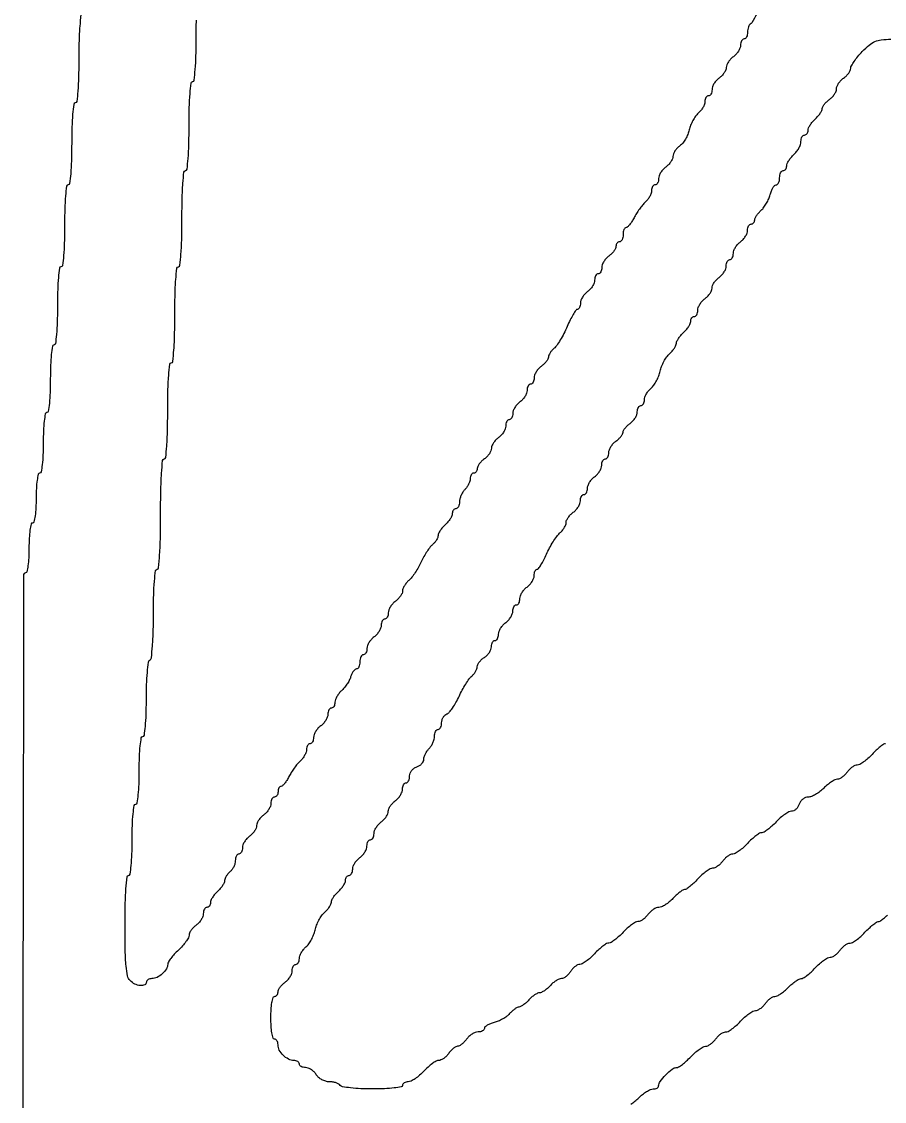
# Model space of a CAD drawing. Extents: x 70 to 555, y 312 to 2125.
# Drawn here: x 69.9 to 312.5, y 1631.5 to 1934.9 of the extents above; entities that cross this region are included whole.
import ezdxf

# ---------------------------------------------------------------- set-up
doc = ezdxf.new("R2010")
doc.units = 0

msp = doc.modelspace()

# ---------------------------------------------------------------- linework, layer by layer
for points in [[(86.582636, 1936.836138, 0.007213), (86.282514, 1933.541815, 0.012222), (86.068751, 1929.433374, 0.006885), (86, 1924.440983, -0.006205), (85.935948, 1919.280212, -0.013847), (85.729905, 1915.360246, -0.008908), (85.437802, 1912.389814, -0.380679), (85, 1912, 0.377473), (84.566068, 1911.617971, 0.010078), (84.271739, 1908.875, 0.014876), (84.064625, 1905.244636, 0.00681), (84, 1900.5, -0.00681), (83.935375, 1895.755364, -0.014876), (83.728261, 1892.125, -0.010078), (83.433932, 1889.382029, -0.377473), (83, 1889, 0.377473), (82.566068, 1888.617971, 0.010078), (82.271739, 1885.875, 0.014876), (82.064625, 1882.244636, 0.00681), (82, 1877.5, -0.00681), (81.935375, 1872.755364, -0.014876), (81.728261, 1869.125, -0.010078), (81.433932, 1866.382029, -0.377473), (81, 1866, 0.375539), (80.56833, 1865.622551, 0.010792), (80.272727, 1863, 0.015486), (80.064968, 1859.523566, 0.007181), (80, 1855, -0.007181), (79.935032, 1850.476434, -0.015486), (79.727273, 1847, -0.010792), (79.43167, 1844.377449, -0.375539), (79, 1844, 0.368504), (78.576184, 1843.638562, 0.013417), (78.276316, 1841.375, 0.017647), (78.066212, 1838.360608, 0.008575), (78, 1834.5, -0.008575), (77.933788, 1830.639392, -0.017647), (77.723684, 1827.625, -0.013417), (77.423816, 1825.361438, -0.368504), (77, 1825, 0.362465), (76.582553, 1824.651608, 0.015687), (76.279412, 1822.625, 0.019442), (76.06728, 1819.918912, 0.009838), (76, 1816.5, -0.009838), (75.93272, 1813.081088, -0.019442), (75.720588, 1810.375, -0.015687), (75.417447, 1808.348392, -0.362465), (75, 1808, 0.350432), (74.594567, 1807.676067, 0.020168), (74.285714, 1806, 0.022889), (74.069433, 1803.756986, 0.01259), (74, 1801, -0.01259), (73.930567, 1798.243014, -0.022889), (73.714286, 1796, -0.020168), (73.405433, 1794.323933, -0.350432), (73, 1794, 0.350432), (72.594567, 1793.676067, 0.020168), (72.285714, 1792, 0.022889), (72.069433, 1789.756986, 0.01259), (72, 1787, -0.01259), (71.930567, 1784.243014, -0.022889), (71.714286, 1782, -0.020168), (71.405433, 1780.323933, -0.350432), (71, 1780, 0.413685), (70.50177, 1779.502669, 0.000006), (70.250445, 1639.375, 0.00033), (70.057156, 1466.885076, 0.000115)], [(70.250445, 797.625, 0.000006), (70.50177, 657.497331, 0.413685)], [(276.611879, 1937.045833, -0.003387), (275.188383, 1934.550467, -0.159303), (274.759222, 1934.166667, 0.158816), (274.467248, 1933.906052, 0.050455), (274.223021, 1933.368229, 0.044547), (274.055959, 1932.674751, 0.036858), (274, 1931.916667, -0.050201), (273.926177, 1931.183242, -0.070178), (273.70625, 1930.563021, -0.090315), (273.38175, 1930.145793, -0.184457), (273, 1930, 0.173062), (272.618433, 1929.863853, 0.093597), (272.29375, 1929.477348, 0.073949), (272.074067, 1928.901422, 0.054248), (272, 1928.220759, -0.091287), (271.855253, 1927.434551, -0.047927), (271.4125, 1926.540724, -0.045499), (270.765149, 1925.683198, -0.052224), (270, 1925, 0.046192), (269.234835, 1924.333162, 0.043436), (268.5875, 1923.524124, 0.046457), (268.142914, 1922.700861, 0.100918), (268, 1922, -0.100918), (267.857086, 1921.299139, -0.046457), (267.4125, 1920.475876, -0.043436), (266.765165, 1919.666838, -0.046192), (266, 1919, 0.052224), (265.234851, 1918.316802, 0.045499), (264.5875, 1917.459276, 0.047927), (264.144747, 1916.565449, 0.091287), (264, 1915.779241, -0.054248), (263.925933, 1915.098578, -0.073949), (263.70625, 1914.522652, -0.093597), (263.381567, 1914.136147, -0.173062), (263, 1914, 0.160289), (262.618574, 1913.874498, 0.096675), (262.29375, 1913.520393, 0.078271), (262.074371, 1912.991699, 0.059344), (262, 1912.367295, -0.088912), (261.867044, 1911.625525, -0.041604), (261.451909, 1910.738841, -0.039478), (260.848098, 1909.856162, -0.044399), (260.134158, 1909.116354, 0.059055), (259.370454, 1908.277222, 0.030774), (258.619315, 1907.076122, 0.030115), (257.991005, 1905.731506, 0.0402), (257.597365, 1904.443299, -0.044522), (257.19622, 1903.169949, -0.034603), (256.546814, 1901.870178, -0.03558), (255.764232, 1900.735219, -0.067975), (254.963207, 1899.973481, 0.047), (254.212124, 1899.316783, 0.043746), (253.576692, 1898.516334, 0.046704), (253.140568, 1897.699079, 0.099542), (253, 1897, -0.100918), (252.857086, 1896.299139, -0.046457), (252.4125, 1895.475876, -0.043436), (251.765165, 1894.666838, -0.046192), (251, 1894, 0.052224), (250.234851, 1893.316802, 0.045499), (249.5875, 1892.459276, 0.047927), (249.144747, 1891.565449, 0.091287), (249, 1890.779241, -0.054248), (248.925933, 1890.098578, -0.073949), (248.70625, 1889.522652, -0.093597), (248.381567, 1889.136147, -0.173062), (248, 1889, 0.160289), (247.618574, 1888.874498, 0.096675), (247.29375, 1888.520393, 0.078271), (247.074371, 1887.991699, 0.059344), (247, 1887.367295, -0.083894), (246.874655, 1886.625506, -0.040216), (246.483932, 1885.739117, -0.038389), (245.915442, 1884.856684, -0.044449), (245.243172, 1884.117295, 0.033499), (244.468983, 1883.302347, 0.016269), (243.587593, 1882.167268, 0.016056), (242.743153, 1880.921229, 0.022277), (242.074192, 1879.75, -0.022283), (241.472669, 1878.696866, -0.030191), (240.832748, 1877.807812, -0.030657), (240.23776, 1877.163392, -0.193348), (239.83102, 1877, 0.220429), (239.512979, 1876.852628, 0.077443), (239.244112, 1876.4125, 0.058885), (239.060833, 1875.765815, 0.039655), (239, 1875, -0.048028), (238.926307, 1874.234582, -0.068025), (238.70625, 1873.5875, -0.088204), (238.381882, 1873.151477, -0.191087), (238, 1873, 0.127083), (237.618634, 1872.901479, 0.10076), (237.29375, 1872.624223, 0.089631), (237.075344, 1872.209482, 0.07663), (237, 1871.720759, -0.115942), (236.860855, 1871.128761, -0.043072), (236.4125, 1870.393849, -0.039803), (235.765268, 1869.646083, -0.038332), (235, 1869, 0.052224), (234.234851, 1868.316802, 0.045499), (233.5875, 1867.459276, 0.047927), (233.144747, 1866.565449, 0.091287), (233, 1865.779241, -0.054248), (232.925933, 1865.098578, -0.073949), (232.70625, 1864.522652, -0.093597), (232.381567, 1864.136147, -0.173062), (232, 1864, 0.173062), (231.618433, 1863.863853, 0.093597), (231.29375, 1863.477348, 0.073949), (231.074067, 1862.901422, 0.054248), (231, 1862.220759, -0.091287), (230.855253, 1861.434551, -0.047927), (230.4125, 1860.540724, -0.045499), (229.765149, 1859.683198, -0.052224), (229, 1859, 0.052224), (228.234851, 1858.316802, 0.045499), (227.5875, 1857.459276, 0.047927), (227.144747, 1856.565449, 0.091287), (227, 1855.779241, -0.043724), (226.940323, 1855.098126, -0.063495), (226.761295, 1854.522652, -0.083223), (226.497997, 1854.133203, -0.205377), (226.187388, 1854, 0.245785), (225.772197, 1853.782782, 0.015515), (224.997485, 1852.589253, 0.01997), (224.140239, 1851.037726, 0.013288), (223.277771, 1849.197456, -0.015944), (222.358168, 1847.262093, -0.016658), (221.329586, 1845.417938, -0.016558), (220.338111, 1843.888675, -0.067541), (219.590382, 1843.075011, 0.038832), (218.981842, 1842.484515, 0.038016), (218.467175, 1841.803022, 0.040603), (218.111185, 1841.135075, 0.102483), (218, 1840.598315, -0.123777), (217.8633, 1840.054572, -0.040875), (217.4125, 1839.357881, -0.037787), (216.765345, 1838.636983, -0.034811), (216, 1838, 0.052224), (215.234851, 1837.316802, 0.045499), (214.5875, 1836.459276, 0.047927), (214.144747, 1835.565449, 0.091287), (214, 1834.779241, -0.054248), (213.925933, 1834.098578, -0.073949), (213.70625, 1833.522652, -0.093597), (213.381567, 1833.136147, -0.173062), (213, 1833, 0.173062), (212.618433, 1832.863853, 0.093597), (212.29375, 1832.477348, 0.073949), (212.074067, 1831.901422, 0.054248), (212, 1831.220759, -0.091287), (211.855253, 1830.434551, -0.047927), (211.4125, 1829.540724, -0.045499), (210.765149, 1828.683198, -0.052224), (210, 1828, 0.052224), (209.234851, 1827.316802, 0.045499), (208.5875, 1826.459276, 0.047927), (208.144747, 1825.565449, 0.091287), (208, 1824.779241, -0.054248), (207.925933, 1824.098578, -0.073949), (207.70625, 1823.522652, -0.093597), (207.381567, 1823.136147, -0.173062), (207, 1823, 0.173062), (206.618433, 1822.863853, 0.093597), (206.29375, 1822.477348, 0.073949), (206.074067, 1821.901422, 0.054248), (206, 1821.220759, -0.091287), (205.855253, 1820.434551, -0.047927), (205.4125, 1819.540724, -0.045499), (204.765149, 1818.683198, -0.052224), (204, 1818, 0.046192), (203.234835, 1817.333162, 0.043436), (202.5875, 1816.524124, 0.046457), (202.142914, 1815.700861, 0.100918), (202, 1815, -0.100918), (201.857086, 1814.299139, -0.046457), (201.4125, 1813.475876, -0.043436), (200.765165, 1812.666838, -0.046192), (200, 1812, 0.038332), (199.234732, 1811.353917, 0.039803), (198.5875, 1810.606151, 0.043072), (198.139145, 1809.871239, 0.115942), (198, 1809.279241, -0.07663), (197.924656, 1808.790518, -0.089631), (197.70625, 1808.375777, -0.10076), (197.381366, 1808.098521, -0.127083), (197, 1808, 0.154765), (196.618614, 1807.879052, 0.09778), (196.29375, 1807.538393, 0.080164), (196.074515, 1807.02945, 0.061768), (196, 1806.428571, -0.075276), (195.892467, 1805.718365, -0.03846), (195.559375, 1804.878125, -0.037117), (195.074073, 1804.046995, -0.045706), (194.5, 1803.357143, 0.054664), (193.925727, 1802.641413, 0.038656), (193.440625, 1801.73125, 0.039128), (193.109123, 1800.776513, 0.064082), (193, 1799.928571, -0.049879), (192.926196, 1799.190576, -0.069864), (192.70625, 1798.566518, -0.090018), (192.381768, 1798.146613, -0.185417), (192, 1798, 0.133491), (191.618656, 1797.896341, 0.100499), (191.29375, 1797.604903, 0.087472), (191.075135, 1797.168952, 0.072708), (191, 1796.654988, -0.105367), (190.863329, 1796.01364, -0.036283), (190.4125, 1795.173392, -0.034148), (189.765355, 1794.29186, -0.033439), (189, 1793.5, 0.030542), (188.234592, 1792.717205, 0.032529), (187.5875, 1791.862576, 0.034438), (187.134173, 1791.060035, 0.111796), (187, 1790.467457, -0.095436), (186.892401, 1789.90887, -0.042102), (186.553954, 1789.233833, -0.039643), (186.062543, 1788.557221, -0.042696), (185.481546, 1787.984684, 0.056422), (184.784424, 1787.259031, 0.017915), (183.915469, 1786.033569, 0.017631), (183.037437, 1784.587582, 0.018751), (182.282519, 1783.11224, -0.020642), (181.507005, 1781.610672, -0.01734), (180.566579, 1780.086015, -0.01769), (179.609192, 1778.75271, -0.045272), (178.800973, 1777.882705, 0.038887), (178.111832, 1777.159588, 0.036822), (177.529036, 1776.325731, 0.039052), (177.126204, 1775.509226, 0.095352), (177, 1774.853464, -0.108353), (176.858806, 1774.209565, -0.044932), (176.4125, 1773.432831, -0.041686), (175.765207, 1772.655949, -0.042098), (175, 1772, 0.052224), (174.234851, 1771.316802, 0.045499), (173.5875, 1770.459276, 0.047927), (173.144747, 1769.565449, 0.091287), (173, 1768.779241, -0.054248), (172.925933, 1768.098578, -0.073949), (172.70625, 1767.522652, -0.093597), (172.381567, 1767.136147, -0.173062), (172, 1767, 0.173062), (171.618433, 1766.863853, 0.093597), (171.29375, 1766.477348, 0.073949), (171.074067, 1765.901422, 0.054248), (171, 1765.220759, -0.091287), (170.855253, 1764.434551, -0.047927), (170.4125, 1763.540724, -0.045499), (169.765149, 1762.683198, -0.052224), (169, 1762, 0.052224), (168.234851, 1761.316802, 0.045499), (167.5875, 1760.459276, 0.047927), (167.144747, 1759.565449, 0.091287), (167, 1758.779241, -0.054248), (166.925933, 1758.098578, -0.073949), (166.70625, 1757.522652, -0.093597), (166.381567, 1757.136147, -0.173062), (166, 1757, 0.191087), (165.618118, 1756.848523, 0.088204), (165.29375, 1756.4125, 0.068025), (165.073693, 1755.765418, 0.048028), (165, 1755, -0.044675), (164.931459, 1754.234421, -0.064527), (164.726045, 1753.5875, -0.08442), (164.423781, 1753.150174, -0.202082), (164.067388, 1753, 0.183657), (163.659721, 1752.845031, 0.053433), (163.20004, 1752.339062, 0.045935), (162.764835, 1751.611268, 0.035336), (162.424341, 1750.75, -0.04381), (162.017917, 1749.770763, -0.02628), (161.377116, 1748.685857, -0.026189), (160.620026, 1747.665667, -0.040891), (159.856953, 1746.882705, 0.04443), (159.146411, 1746.143261, 0.039412), (158.54548, 1745.260883, 0.041514), (158.132343, 1744.374418, 0.088515), (158, 1743.632705, -0.059344), (157.925629, 1743.008301, -0.078271), (157.70625, 1742.479607, -0.096675), (157.381426, 1742.125502, -0.160289), (157, 1742, 0.173062), (156.618433, 1741.863853, 0.093597), (156.29375, 1741.477348, 0.073949), (156.074067, 1740.901422, 0.054248), (156, 1740.220759, -0.091287), (155.855253, 1739.434551, -0.047927), (155.4125, 1738.540724, -0.045499), (154.765149, 1737.683198, -0.052224), (154, 1737, 0.052224), (153.234851, 1736.316802, 0.045499), (152.5875, 1735.459276, 0.047927), (152.144747, 1734.565449, 0.091287), (152, 1733.779241, -0.054248), (151.925933, 1733.098578, -0.073949), (151.70625, 1732.522652, -0.093597), (151.381567, 1732.136147, -0.173062), (151, 1732, 0.160289), (150.618574, 1731.874498, 0.096675), (150.29375, 1731.520393, 0.078271), (150.074371, 1730.991699, 0.059344), (150, 1730.367295, -0.083894), (149.874655, 1729.625506, -0.040216), (149.483932, 1728.739117, -0.038389), (148.915442, 1727.856684, -0.044449), (148.243172, 1727.117295, 0.033499), (147.468983, 1726.302347, 0.016269), (146.587593, 1725.167268, 0.016056), (145.743153, 1723.921229, 0.022277), (145.074192, 1722.75, -0.022283), (144.472669, 1721.696866, -0.030191), (143.832748, 1720.807812, -0.030657), (143.23776, 1720.163392, -0.193348), (142.83102, 1720, 0.175242), (142.513905, 1719.885335, 0.093006), (142.244112, 1719.559375, 0.073221), (142.061511, 1719.073867, 0.05344), (142, 1718.5, -0.064853), (141.925306, 1717.926543, -0.082425), (141.70625, 1717.440625, -0.098894), (141.381354, 1717.115568, -0.148195), (141, 1717, 0.173062), (140.618433, 1716.863853, 0.093597), (140.29375, 1716.477348, 0.073949), (140.074067, 1715.901422, 0.054248), (140, 1715.220759, -0.091287), (139.855253, 1714.434551, -0.047927), (139.4125, 1713.540724, -0.045499), (138.765149, 1712.683198, -0.052224), (138, 1712, 0.046192), (137.234835, 1711.333162, 0.043436), (136.5875, 1710.524124, 0.046457), (136.142914, 1709.700861, 0.100918), (136, 1709, -0.100918), (135.857086, 1708.299139, -0.046457), (135.4125, 1707.475876, -0.043436), (134.765165, 1706.666838, -0.046192), (134, 1706, 0.052224), (133.234851, 1705.316802, 0.045499), (132.5875, 1704.459276, 0.047927), (132.144747, 1703.565449, 0.091287), (132, 1702.779241, -0.054248), (131.925933, 1702.098578, -0.073949), (131.70625, 1701.522652, -0.093597), (131.381567, 1701.136147, -0.173062), (131, 1701, 0.181272), (130.618307, 1700.856918, 0.091278), (130.29375, 1700.448468, 0.071223), (130.073889, 1699.840854, 0.05129), (130, 1699.122445, -0.067559), (129.890037, 1698.312334, -0.044533), (129.559375, 1697.430735, -0.044279), (129.074176, 1696.614539, -0.063393), (128.5, 1696, 0.043183), (127.926065, 1695.433322, 0.039829), (127.440625, 1694.761668, 0.042261), (127.106446, 1694.090122, 0.0946), (127, 1693.532543, -0.111796), (126.865827, 1692.939965, -0.034438), (126.4125, 1692.137424, -0.032529), (125.765408, 1691.282795, -0.030542), (125, 1690.5, 0.033439), (124.234645, 1689.70814, 0.034148), (123.5875, 1688.826608, 0.036283), (123.136671, 1687.98636, 0.105367), (123, 1687.345012, -0.072708), (122.924865, 1686.831048, -0.087472), (122.70625, 1686.395097, -0.100499), (122.381344, 1686.103659, -0.133491), (122, 1686, 0.173062), (121.618433, 1685.863853, 0.093597), (121.29375, 1685.477348, 0.073949), (121.074067, 1684.901422, 0.054248), (121, 1684.220759, -0.091287), (120.855253, 1683.434551, -0.047927), (120.4125, 1682.540724, -0.045499), (119.765149, 1681.683198, -0.052224), (119, 1681, 0.041141), (118.234779, 1680.346572, 0.041233), (117.5875, 1679.577131, 0.044503), (117.14072, 1678.811118, 0.11021), (117, 1678.180451, -0.129236), (116.813981, 1677.472788, -0.027097), (116.11875, 1676.384005, -0.026729), (115.148438, 1675.174, -0.022526), (114, 1674, 0.01921), (112.851368, 1672.841267, 0.023956), (111.88125, 1671.677039, 0.023277), (111.175993, 1670.646727, 0.139318), (111, 1670.027362, -0.143729), (110.621527, 1668.737942, -0.065545), (109.477316, 1667.384735, -0.06457), (107.989594, 1666.347096, -0.120595), (106.571429, 1666, 0.061768), (105.97055, 1665.925485, 0.080164), (105.461607, 1665.70625, 0.09778), (105.120948, 1665.381386, 0.154765), (105, 1665, -0.291395), (104.522024, 1664.249488, -0.133306), (103.328866, 1664.042742, -0.089067), (101.771571, 1664.475652, -0.084347), (100.428571, 1665.428571, -0.146597), (99.71065, 1666.760777, -0.02782), (99.300761, 1669.518881, -0.018474), (99.064029, 1673.821718, -0.004505), (99, 1680.928571, -0.005375), (99.063239, 1686.810598, -0.012362), (99.267766, 1691.232143, -0.0073), (99.556477, 1694.59881, -0.385177), (100, 1695, 0.371083), (100.426633, 1695.367196, 0.012451), (100.725, 1697.75, 0.016864), (100.934243, 1700.918453, 0.008055), (101, 1705, -0.008055), (101.065757, 1709.081547, -0.016864), (101.275, 1712.25, -0.012451), (101.573367, 1714.632804, -0.371083), (102, 1715, 0.368504), (102.423816, 1715.361438, 0.013417), (102.723684, 1717.625, 0.017647), (102.933788, 1720.639392, 0.008575), (103, 1724.5, -0.008575), (103.066212, 1728.360608, -0.017647), (103.276316, 1731.375, -0.013417), (103.576184, 1733.638562, -0.368504), (104, 1734, 0.373154), (104.428945, 1734.371911, 0.011677), (104.726056, 1736.860246, 0.016228), (104.934609, 1740.164535, 0.007645), (105, 1744.440983, -0.008613), (105.070848, 1748.553533, -0.013933), (105.288742, 1752.045664, -0.008824), (105.594359, 1754.869017, -0.226705), (106, 1755.5, 0.23202), (106.417364, 1756.163862, 0.007213), (106.717486, 1759.458185, 0.012222), (106.931249, 1763.566626, 0.006885), (107, 1768.559017, -0.006205), (107.064052, 1773.719788, -0.013847), (107.270095, 1777.639754, -0.008908), (107.562198, 1780.610186, -0.380679), (108, 1781, 0.388296), (108.44773, 1781.409436, 0.006216), (108.733871, 1785.125, 0.011297), (108.937334, 1789.98585, 0.00481), (109, 1796.5, -0.00481), (109.062666, 1803.01415, -0.011297), (109.266129, 1807.875, -0.006216), (109.55227, 1811.590564, -0.388296), (110, 1812, 0.383731), (110.441643, 1812.397471, 0.007812), (110.731481, 1815.625, 0.012845), (110.936498, 1819.870782, 0.00564), (111, 1825.5, -0.00564), (111.063502, 1831.129218, -0.012845), (111.268519, 1835.375, -0.007812), (111.558357, 1838.602529, -0.383731), (112, 1839, 0.383731), (112.441643, 1839.397471, 0.007812), (112.731481, 1842.625, 0.012845), (112.936498, 1846.870782, 0.00564), (113, 1852.5, -0.00564), (113.063502, 1858.129218, -0.012845), (113.268519, 1862.375, -0.007812), (113.558357, 1865.602529, -0.383731), (114, 1866, 0.383731), (114.441643, 1866.397471, 0.007812), (114.731481, 1869.625, 0.012845), (114.936498, 1873.870782, 0.00564), (115, 1879.5, -0.00564), (115.063502, 1885.129218, -0.012845), (115.268519, 1889.375, -0.007812), (115.558357, 1892.602529, -0.383731), (116, 1893, 0.380863), (116.438029, 1893.39027, 0.008841), (116.73, 1896.375, 0.013787), (116.935981, 1900.313127, 0.006171), (117, 1905.5, -0.006171), (117.064019, 1910.686873, -0.013787), (117.27, 1914.625, -0.008841), (117.561971, 1917.60973, -0.380863), (118, 1918, 0.380863), (118.438029, 1918.39027, 0.008841), (118.73, 1921.375, 0.013787), (118.935981, 1925.313127, 0.006171), (119, 1930.5, -0.006615), (119.063416, 1935.292912, -0.010995)], [(312.752896, 1732, 0.151164), (312.230556, 1731.83839, 0.018565), (311.258411, 1731.11875, 0.020606), (310.142668, 1730.148876, 0.015666), (309, 1729, -0.022526), (307.826, 1727.851562, -0.026729), (306.615995, 1726.88125, -0.027097), (305.527212, 1726.186019, -0.129236), (304.819549, 1726, 0.11021), (304.188882, 1725.85928, 0.044503), (303.422869, 1725.4125, 0.041233), (302.653428, 1724.765221, 0.041141), (302, 1724, -0.039628), (301.350538, 1723.234755, -0.040482), (300.592798, 1722.5875, -0.043766), (299.843602, 1722.139909, -0.113243), (299.233786, 1722, 0.11707), (298.562041, 1721.840533, 0.028202), (297.563845, 1721.265625, 0.027424), (296.463436, 1720.45693, 0.024203), (295.409091, 1719.5, -0.03387), (294.313186, 1718.543298, -0.033017), (293.089113, 1717.734375, -0.034845), (291.919945, 1717.172067, -0.094941), (291.021933, 1717, 0.096612), (290.253087, 1716.85004, 0.071429), (289.502663, 1716.4125, 0.069216), (288.884073, 1715.764393, 0.079305), (288.5, 1715, -0.064861), (288.14295, 1714.235382, -0.064804), (287.60184, 1713.5875, -0.070813), (286.966696, 1713.149102, -0.116207), (286.333822, 1713, 0.122471), (285.562531, 1712.808202, 0.029517), (284.429058, 1712.11875, 0.028551), (283.185303, 1711.148317, 0.024948), (282, 1710, -0.019649), (280.83926, 1708.851395, -0.024342), (279.669002, 1707.88125, -0.023816), (278.631156, 1707.177485, -0.137928), (278, 1707, 0.137928), (277.368844, 1706.822515, 0.023816), (276.330998, 1706.11875, 0.024342), (275.16074, 1705.148605, 0.019649), (274, 1704, -0.022526), (272.826, 1702.851562, -0.026729), (271.615995, 1701.88125, -0.027097), (270.527212, 1701.186019, -0.129236), (269.819549, 1701, 0.11021), (269.188882, 1700.85928, 0.044503), (268.422869, 1700.4125, 0.041233), (267.653428, 1699.765221, 0.041141), (267, 1699, -0.041141), (266.346572, 1698.234779, -0.041233), (265.577131, 1697.5875, -0.044503), (264.811118, 1697.14072, -0.11021), (264.180451, 1697, 0.129236), (263.472788, 1696.813981, 0.027097), (262.384005, 1696.11875, 0.026729), (261.174, 1695.148438, 0.022526), (260, 1694, -0.015244), (258.859227, 1692.851093, -0.02018), (257.749226, 1691.88125, -0.017966), (256.783641, 1691.15958, -0.152645), (256.273104, 1691, 0.142124), (255.77838, 1690.856477, 0.021894), (254.930283, 1690.265625, 0.022953), (253.966981, 1689.457248, 0.018136), (253, 1688.5, -0.030906), (251.982869, 1687.543254, -0.032302), (250.869834, 1686.734375, -0.034151), (249.823043, 1686.168496, -0.107236), (249.046445, 1686, 0.098745), (248.327589, 1685.856634, 0.046841), (247.48952, 1685.4125, 0.043924), (246.670285, 1684.765157, 0.047475), (246, 1684, -0.041141), (245.346572, 1683.234779, -0.041233), (244.577131, 1682.5875, -0.044503), (243.811118, 1682.14072, -0.11021), (243.180451, 1682, 0.129236), (242.472788, 1681.813981, 0.027097), (241.384005, 1681.11875, 0.026729), (240.174, 1680.148438, 0.022526), (239, 1679, -0.019649), (237.83926, 1677.851395, -0.024342), (236.669002, 1676.88125, -0.023816), (235.631156, 1676.177485, -0.137928), (235, 1676, 0.137928), (234.368844, 1675.822515, 0.023816), (233.330998, 1675.11875, 0.024342), (232.16074, 1674.148605, 0.019649), (231, 1673, -0.022212), (229.827456, 1671.851545, -0.02648), (228.621807, 1670.88125, -0.02676), (227.538706, 1670.185183, -0.13015), (226.839337, 1670, 0.11505), (226.229275, 1669.857742, 0.04908), (225.513178, 1669.4125, 0.045064), (224.810464, 1668.765147, 0.044546), (224.232073, 1668, -0.043867), (223.655301, 1667.234841, -0.044731), (222.957344, 1666.5875, -0.048775), (222.248141, 1666.14196, -0.116382), (221.646514, 1666, 0.105792), (221.008526, 1665.863484, 0.036167), (220.170903, 1665.4125, 0.034043), (219.291233, 1664.765358, 0.03324), (218.5, 1664, -0.029765), (217.719613, 1663.234575, -0.032062), (216.872135, 1662.5875, -0.033884), (216.079529, 1662.133409, -0.113615), (215.5, 1662, 0.113615), (214.920471, 1661.866591, 0.033884), (214.127865, 1661.4125, 0.032062), (213.280387, 1660.765425, 0.029765), (212.5, 1660, -0.024639), (211.7353, 1659.234434, -0.028598), (210.934501, 1658.5875, -0.029513), (210.205499, 1658.127067, -0.126752), (209.712308, 1658, 0.122452), (209.229234, 1657.879893, 0.032367), (208.546715, 1657.459471, 0.030842), (207.808271, 1656.864192, 0.027412), (207.117295, 1656.159901, -0.052398), (206.299455, 1655.405528, -0.0293), (205.167268, 1654.660889, -0.028923), (203.921293, 1654.035239, -0.041392), (202.75, 1653.640849, 0.031611), (201.697021, 1653.309055, 0.04368), (200.807813, 1652.873185, 0.051049), (200.185065, 1652.404594, 0.208889), (200, 1651.980948, -0.175981), (199.864037, 1651.60661, -0.092801), (199.477348, 1651.288153, -0.072975), (198.901469, 1651.072592, -0.05317), (198.220759, 1651, 0.091287), (197.434551, 1650.855253, 0.047927), (196.540724, 1650.4125, 0.045499), (195.683198, 1649.765149, 0.052224), (195, 1649, -0.031954), (194.370316, 1648.234581, -0.035955), (193.670999, 1647.5875, -0.038722), (193.004653, 1647.13423, -0.13072), (192.5, 1647, 0.13072), (191.995347, 1646.86577, 0.038722), (191.329001, 1646.4125, 0.035955), (190.629684, 1645.765419, 0.031954), (190, 1645, -0.041141), (189.346572, 1644.234779, -0.041233), (188.577131, 1643.5875, -0.044503), (187.811118, 1643.14072, -0.11021), (187.180451, 1643, 0.129236), (186.472788, 1642.813981, 0.027097), (185.384005, 1642.11875, 0.026729), (184.174, 1641.148438, 0.022526), (183, 1640, -0.026005), (181.809723, 1638.85173, -0.029295), (180.551147, 1637.88125, -0.030479), (179.397713, 1637.193992, -0.11967), (178.59879, 1637, 0.060662), (177.987407, 1636.925551, 0.079313), (177.469645, 1636.70625, 0.097302), (177.122988, 1636.381402, 0.157245), (177, 1636, -0.362066), (176.65245, 1635.582964, -0.015837), (174.639754, 1635.279617, -0.019558), (171.95187, 1635.067351, -0.009924), (168.559017, 1635, -0.01106), (165.279817, 1635.072543, -0.016428), (162.416025, 1635.29375, -0.011541), (160.095281, 1635.604297, -0.218668), (159.5, 1636, 0.130349), (159.09383, 1636.38449, 0.045525), (158.348964, 1636.70625, 0.041474), (157.425889, 1636.926154, 0.03776), (156.449457, 1637, -0.071255), (155.421513, 1637.14724, -0.053328), (154.362477, 1637.583917, -0.053667), (153.427418, 1638.230345, -0.075251), (152.767927, 1639, 0.056806), (152.159659, 1639.765034, 0.049758), (151.368967, 1640.4125, 0.052496), (150.524457, 1640.854101, 0.094507), (149.759453, 1641, -0.054884), (149.086387, 1641.074105, -0.074515), (148.516839, 1641.29375, -0.094043), (148.13473, 1641.618456, -0.171374), (148, 1642, 0.154765), (147.879052, 1642.381386, 0.09778), (147.538393, 1642.70625, 0.080164), (147.02945, 1642.925485, 0.061768), (146.428571, 1643, -0.121914), (144.927936, 1643.371416, -0.075176), (143.456396, 1644.456396, -0.075176), (142.371416, 1645.927936, -0.121914), (142, 1647.428571, 0.061768), (141.925485, 1648.02945, 0.080164), (141.70625, 1648.538393, 0.09778), (141.381386, 1648.879052, 0.154765), (141, 1649, -0.339565), (140.604992, 1649.303225, -0.024068), (140.291667, 1650.75, -0.025878), (140.071434, 1652.683687, -0.015416), (140, 1655, -0.015416), (140.071434, 1657.316313, -0.025878), (140.291667, 1659.25, -0.024068), (140.604992, 1660.696775, -0.339565), (141, 1661, 0.127083), (141.381366, 1661.098521, 0.10076), (141.70625, 1661.375777, 0.089631), (141.924656, 1661.790518, 0.07663), (142, 1662.279241, -0.115942), (142.139145, 1662.871239, -0.043072), (142.5875, 1663.606151, -0.039803), (143.234732, 1664.353917, -0.038332), (144, 1665, 0.052224), (144.765149, 1665.683198, 0.045499), (145.4125, 1666.540724, 0.047927), (145.855253, 1667.434551, 0.091287), (146, 1668.220759, -0.054248), (146.074067, 1668.901422, -0.073949), (146.29375, 1669.477348, -0.093597), (146.618433, 1669.863853, -0.173062), (147, 1670, 0.160289), (147.381426, 1670.125502, 0.096675), (147.70625, 1670.479607, 0.078271), (147.925629, 1671.008301, 0.059344), (148, 1671.632705, -0.088912), (148.132956, 1672.374475, -0.041604), (148.548091, 1673.261159, -0.039478), (149.151902, 1674.143838, -0.044399), (149.865842, 1674.883646, 0.060369), (150.630979, 1675.728789, 0.030654), (151.386527, 1676.950476, 0.029929), (152.021185, 1678.324356, 0.039195), (152.422523, 1679.647249, -0.039993), (152.829283, 1680.980366, -0.029215), (153.481278, 1682.385276, -0.029756), (154.261845, 1683.651553, -0.05589), (155.056681, 1684.551295, 0.030593), (155.800396, 1685.312062, 0.03256), (156.42915, 1686.142933, 0.034474), (156.869582, 1686.923373, 0.111677), (157, 1687.5, -0.113615), (157.133409, 1688.079529, -0.033884), (157.5875, 1688.872135, -0.032062), (158.234575, 1689.719613, -0.029765), (159, 1690.5, 0.033439), (159.765355, 1691.29186, 0.034148), (160.4125, 1692.173392, 0.036283), (160.863329, 1693.01364, 0.105367), (161, 1693.654988, -0.072708), (161.075135, 1694.168952, -0.087472), (161.29375, 1694.604903, -0.100499), (161.618656, 1694.896341, -0.133491), (162, 1695, 0.173062), (162.381567, 1695.136147, 0.093597), (162.70625, 1695.522652, 0.073949), (162.925933, 1696.098578, 0.054248), (163, 1696.779241, -0.091287), (163.144747, 1697.565449, -0.047927), (163.5875, 1698.459276, -0.045499), (164.234851, 1699.316802, -0.052224), (165, 1700, 0.052224), (165.765149, 1700.683198, 0.045499), (166.4125, 1701.540724, 0.047927), (166.855253, 1702.434551, 0.091287), (167, 1703.220759, -0.054248), (167.074067, 1703.901422, -0.073949), (167.29375, 1704.477348, -0.093597), (167.618433, 1704.863853, -0.173062), (168, 1705, 0.173062), (168.381567, 1705.136147, 0.093597), (168.70625, 1705.522652, 0.073949), (168.925933, 1706.098578, 0.054248), (169, 1706.779241, -0.091287), (169.144747, 1707.565449, -0.047927), (169.5875, 1708.459276, -0.045499), (170.234851, 1709.316802, -0.052224), (171, 1710, 0.046192), (171.765165, 1710.666838, 0.043436), (172.4125, 1711.475876, 0.046457), (172.857086, 1712.299139, 0.100918), (173, 1713, -0.100918), (173.142914, 1713.700861, -0.046457), (173.5875, 1714.524124, -0.043436), (174.234835, 1715.333162, -0.046192), (175, 1716, 0.052224), (175.765149, 1716.683198, 0.045499), (176.4125, 1717.540724, 0.047927), (176.855253, 1718.434551, 0.091287), (177, 1719.220759, -0.054248), (177.074067, 1719.901422, -0.073949), (177.29375, 1720.477348, -0.093597), (177.618433, 1720.863853, -0.173062), (178, 1721, 0.185742), (178.381774, 1721.146891, 0.089917), (178.70625, 1721.567705, 0.069758), (178.926202, 1722.193065, 0.04977), (179, 1722.932612, -0.094537), (179.149993, 1723.718828, -0.071315), (179.5875, 1724.483985, -0.069591), (180.235622, 1725.112489, -0.081113), (181, 1725.5, 0.063731), (181.764644, 1725.854967, 0.064342), (182.4125, 1726.390122, 0.070621), (182.851027, 1727.016406, 0.118007), (183, 1727.638816, -0.077799), (183.107093, 1728.322916, -0.038153), (183.440625, 1729.14167, -0.036669), (183.92595, 1729.957936, -0.043947), (184.5, 1730.642857, 0.054664), (185.074273, 1731.358587, 0.038656), (185.559375, 1732.26875, 0.039128), (185.890877, 1733.223487, 0.064082), (186, 1734.071429, -0.049879), (186.073804, 1734.809424, -0.069864), (186.29375, 1735.433482, -0.090018), (186.618232, 1735.853387, -0.185417), (187, 1736, 0.182536), (187.381715, 1736.144157, 0.0909), (187.70625, 1736.556072, 0.070807), (187.926137, 1737.168668, 0.050854), (188, 1737.893011, -0.070525), (188.108491, 1738.658346, -0.06344), (188.426638, 1739.393667, -0.066818), (188.897013, 1739.989227, -0.100956), (189.452386, 1740.343355, 0.124752), (190.137525, 1740.826948, 0.024647), (191.065078, 1742.025396, 0.024718), (192.031343, 1743.566782, 0.020768), (192.902883, 1745.286816, -0.016291), (193.781635, 1747.060282, -0.016577), (194.769217, 1748.762274, -0.016587), (195.723638, 1750.181292, -0.063286), (196.450498, 1750.958917, 0.046517), (197.043375, 1751.552141, 0.040988), (197.544834, 1752.269303, 0.043179), (197.889072, 1752.996784, 0.089152), (198, 1753.613971, -0.114395), (198.142402, 1754.228242, -0.049226), (198.5875, 1754.947784, -0.045227), (199.234859, 1755.652873, -0.044885), (200, 1756.232073, 0.056806), (200.765034, 1756.840341, 0.049758), (201.4125, 1757.631033, 0.052496), (201.854101, 1758.475543, 0.094507), (202, 1759.240547, -0.054884), (202.074105, 1759.913613, -0.074515), (202.29375, 1760.483161, -0.094043), (202.618456, 1760.86527, -0.171374), (203, 1761, 0.173062), (203.381567, 1761.136147, 0.093597), (203.70625, 1761.522652, 0.073949), (203.925933, 1762.098578, 0.054248), (204, 1762.779241, -0.091287), (204.144747, 1763.565449, -0.047927), (204.5875, 1764.459276, -0.045499), (205.234851, 1765.316802, -0.052224), (206, 1766, 0.052224), (206.765149, 1766.683198, 0.045499), (207.4125, 1767.540724, 0.047927), (207.855253, 1768.434551, 0.091287), (208, 1769.220759, -0.054248), (208.074067, 1769.901422, -0.073949), (208.29375, 1770.477348, -0.093597), (208.618433, 1770.863853, -0.173062), (209, 1771, 0.173062), (209.381567, 1771.136147, 0.093597), (209.70625, 1771.522652, 0.073949), (209.925933, 1772.098578, 0.054248), (210, 1772.779241, -0.091287), (210.144747, 1773.565449, -0.047927), (210.5875, 1774.459276, -0.045499), (211.234851, 1775.316802, -0.052224), (212, 1776, 0.052224), (212.765149, 1776.683198, 0.045499), (213.4125, 1777.540724, 0.047927), (213.855253, 1778.434551, 0.091287), (214, 1779.220759, -0.043443), (214.059292, 1779.901886, -0.063186), (214.237218, 1780.477348, -0.082857), (214.498854, 1780.866921, -0.20637), (214.807552, 1781, 0.238509), (215.214978, 1781.206073, 0.01848), (215.923975, 1782.248437, 0.022096), (216.703214, 1783.621606, 0.01491), (217.47413, 1785.25, -0.019545), (218.320483, 1786.995718, -0.0178), (219.325634, 1788.726643, -0.018137), (220.335293, 1790.20889, -0.053477), (221.166578, 1791.117295, 0.038865), (221.86813, 1791.840418, 0.037093), (222.461432, 1792.674269, 0.039402), (222.8716, 1793.490819, 0.096987), (223, 1794.146536, -0.108353), (223.141194, 1794.790435, -0.044932), (223.5875, 1795.567169, -0.041686), (224.234793, 1796.344051, -0.042098), (225, 1797, 0.052224), (225.765149, 1797.683198, 0.045499), (226.4125, 1798.540724, 0.047927), (226.855253, 1799.434551, 0.091287), (227, 1800.220759, -0.054248), (227.074067, 1800.901422, -0.073949), (227.29375, 1801.477348, -0.093597), (227.618433, 1801.863853, -0.173062), (228, 1802, 0.173062), (228.381567, 1802.136147, 0.093597), (228.70625, 1802.522652, 0.073949), (228.925933, 1803.098578, 0.054248), (229, 1803.779241, -0.091287), (229.144747, 1804.565449, -0.047927), (229.5875, 1805.459276, -0.045499), (230.234851, 1806.316802, -0.052224), (231, 1807, 0.052224), (231.765149, 1807.683198, 0.045499), (232.4125, 1808.540724, 0.047927), (232.855253, 1809.434551, 0.091287), (233, 1810.220759, -0.054248), (233.074067, 1810.901422, -0.073949), (233.29375, 1811.477348, -0.093597), (233.618433, 1811.863853, -0.173062), (234, 1812, 0.173062), (234.381567, 1812.136147, 0.093597), (234.70625, 1812.522652, 0.073949), (234.925933, 1813.098578, 0.054248), (235, 1813.779241, -0.091287), (235.144747, 1814.565449, -0.047927), (235.5875, 1815.459276, -0.045499), (236.234851, 1816.316802, -0.052224), (237, 1817, 0.031954), (237.765419, 1817.629684, 0.035955), (238.4125, 1818.329001, 0.038722), (238.86577, 1818.995347, 0.13072), (239, 1819.5, -0.13072), (239.13423, 1820.004653, -0.038722), (239.5875, 1820.670999, -0.035955), (240.234581, 1821.370316, -0.031954), (241, 1822, 0.052224), (241.765149, 1822.683198, 0.045499), (242.4125, 1823.540724, 0.047927), (242.855253, 1824.434551, 0.091287), (243, 1825.220759, -0.054248), (243.074067, 1825.901422, -0.073949), (243.29375, 1826.477348, -0.093597), (243.618433, 1826.863853, -0.173062), (244, 1827, 0.160289), (244.381426, 1827.125502, 0.096675), (244.70625, 1827.479607, 0.078271), (244.925629, 1828.008301, 0.059344), (245, 1828.632705, -0.088912), (245.132956, 1829.374475, -0.041604), (245.548091, 1830.261159, -0.039478), (246.151902, 1831.143838, -0.044399), (246.865842, 1831.883646, 0.060369), (247.630979, 1832.728789, 0.030654), (248.386527, 1833.950476, 0.029929), (249.021185, 1835.324356, 0.039195), (249.422523, 1836.647249, -0.039993), (249.829283, 1837.980366, -0.029215), (250.481278, 1839.385276, -0.029756), (251.261845, 1840.651553, -0.05589), (252.056681, 1841.551295, 0.030593), (252.800396, 1842.312062, 0.03256), (253.42915, 1843.142933, 0.034474), (253.869582, 1843.923373, 0.111677), (254, 1844.5, -0.113615), (254.133409, 1845.079529, -0.033884), (254.5875, 1845.872135, -0.032062), (255.234575, 1846.719613, -0.029765), (256, 1847.5, 0.033439), (256.765355, 1848.29186, 0.034148), (257.4125, 1849.173392, 0.036283), (257.863329, 1850.01364, 0.105367), (258, 1850.654988, -0.072708), (258.075135, 1851.168952, -0.087472), (258.29375, 1851.604903, -0.100499), (258.618656, 1851.896341, -0.133491), (259, 1852, 0.173062), (259.381567, 1852.136147, 0.093597), (259.70625, 1852.522652, 0.073949), (259.925933, 1853.098578, 0.054248), (260, 1853.779241, -0.091287), (260.144747, 1854.565449, -0.047927), (260.5875, 1855.459276, -0.045499), (261.234851, 1856.316802, -0.052224), (262, 1857, 0.046192), (262.765165, 1857.666838, 0.043436), (263.4125, 1858.475876, 0.046457), (263.857086, 1859.299139, 0.100918), (264, 1860, -0.100918), (264.142914, 1860.700861, -0.046457), (264.5875, 1861.524124, -0.043436), (265.234835, 1862.333162, -0.046192), (266, 1863, 0.052224), (266.765149, 1863.683198, 0.045499), (267.4125, 1864.540724, 0.047927), (267.855253, 1865.434551, 0.091287), (268, 1866.220759, -0.054248), (268.074067, 1866.901422, -0.073949), (268.29375, 1867.477348, -0.093597), (268.618433, 1867.863853, -0.173062), (269, 1868, 0.173062), (269.381567, 1868.136147, 0.093597), (269.70625, 1868.522652, 0.073949), (269.925933, 1869.098578, 0.054248), (270, 1869.779241, -0.091287), (270.144747, 1870.565449, -0.047927), (270.5875, 1871.459276, -0.045499), (271.234851, 1872.316802, -0.052224), (272, 1873, 0.052224), (272.765149, 1873.683198, 0.045499), (273.4125, 1874.540724, 0.047927), (273.855253, 1875.434551, 0.091287), (274, 1876.220759, -0.054248), (274.074067, 1876.901422, -0.073949), (274.29375, 1877.477348, -0.093597), (274.618433, 1877.863853, -0.173062), (275, 1878, 0.112508), (275.381472, 1878.086938, 0.100182), (275.70625, 1878.332732, 0.094286), (275.924148, 1878.700197, 0.087025), (276, 1879.132705, -0.11235), (276.124129, 1879.678156, -0.03556), (276.540529, 1880.407758, -0.033471), (277.135902, 1881.180262, -0.031564), (277.840099, 1881.882705, 0.052398), (278.594472, 1882.700545, 0.0293), (279.339111, 1883.832732, 0.028923), (279.964761, 1885.078707, 0.041392), (280.359151, 1886.25, -0.031611), (280.690945, 1887.302979, -0.04368), (281.126815, 1888.192188, -0.051049), (281.595406, 1888.814935, -0.208889), (282.019052, 1889, 0.194105), (282.393724, 1889.151146, 0.087199), (282.711847, 1889.5875, 0.067056), (282.927766, 1890.234536, 0.047078), (283, 1891, -0.048028), (283.073693, 1891.765418, -0.068025), (283.29375, 1892.4125, -0.088204), (283.618118, 1892.848523, -0.191087), (284, 1893, 0.133491), (284.381344, 1893.103659, 0.100499), (284.70625, 1893.395097, 0.087472), (284.924865, 1893.831048, 0.072708), (285, 1894.345012, -0.105367), (285.136671, 1894.98636, -0.036283), (285.5875, 1895.826608, -0.034148), (286.234645, 1896.70814, -0.033439), (287, 1897.5, 0.044853), (287.765311, 1898.328807, 0.038833), (288.4125, 1899.320267, 0.040713), (288.857209, 1900.317947, 0.084684), (289, 1901.154988, -0.052233), (289.073946, 1901.860902, -0.07211), (289.29375, 1902.458028, -0.092064), (289.618352, 1902.859194, -0.178587), (290, 1903, 0.133491), (290.381344, 1903.103659, 0.100499), (290.70625, 1903.395097, 0.087472), (290.924865, 1903.831048, 0.072708), (291, 1904.345012, -0.105367), (291.136671, 1904.98636, -0.036283), (291.5875, 1905.826608, -0.034148), (292.234645, 1906.70814, -0.033439), (293, 1907.5, 0.028188), (293.765463, 1908.275522, 0.031068), (294.4125, 1909.108544, 0.032673), (294.868286, 1909.881205, 0.117443), (295, 1910.434228, -0.126007), (295.135938, 1910.965071, -0.040203), (295.5875, 1911.651678, -0.037202), (296.234632, 1912.365434, -0.033869), (297, 1913, 0.046192), (297.765165, 1913.666838, 0.043436), (298.4125, 1914.475876, 0.046457), (298.857086, 1915.299139, 0.100918), (299, 1916, -0.100918), (299.142914, 1916.700861, -0.046457), (299.5875, 1917.524124, -0.043436), (300.234835, 1918.333162, -0.046192), (301, 1919, 0.039143), (301.765253, 1919.648195, 0.040232), (302.4125, 1920.402195, 0.043513), (302.860369, 1921.14603, 0.114242), (303, 1921.749171, -0.130789), (303.187739, 1922.45461, -0.020939), (303.954687, 1923.672289, -0.021946), (305.005636, 1925.060982, -0.017679), (306.25, 1926.45968, -0.026733), (308.18306, 1928.278344, -0.073295), (309.77185, 1929.263699, -0.072716), (311.58474, 1929.753022, -0.026013), (314.263569, 1929.931268, -0.023744)], [(241.142756, 1630.727725, 0.030922), (242.326692, 1631.541577, 0.030346), (243.409091, 1632.5, -0.028052), (244.479735, 1633.456807, -0.029931), (245.628693, 1634.265625, -0.03135), (246.692819, 1634.834386, -0.107455), (247.454545, 1635, 0.052841), (248.045825, 1635.062662, 0.072673), (248.546023, 1635.248803, 0.092547), (248.881954, 1635.52376, 0.17689), (249, 1635.84699, -0.161924), (249.416055, 1637.098031, -0.031212), (250.983442, 1638.941901, -0.03085), (252.763239, 1640.574167, -0.171787), (253.966086, 1641, 0.136232), (254.611781, 1641.179256, 0.024469), (255.65904, 1641.88125, 0.024812), (256.836772, 1642.851429, 0.020192), (258, 1644, -0.022526), (259.174, 1645.148438, -0.026729), (260.384005, 1646.11875, -0.027097), (261.472788, 1646.813981, -0.129236), (262.180451, 1647, 0.11021), (262.811118, 1647.14072, 0.044503), (263.577131, 1647.5875, 0.041233), (264.346572, 1648.234779, 0.041141), (265, 1649, -0.041141), (265.653428, 1649.765221, -0.041233), (266.422869, 1650.4125, -0.044503), (267.188882, 1650.85928, -0.11021), (267.819549, 1651, 0.129236), (268.527212, 1651.186019, 0.027097), (269.615995, 1651.88125, 0.026729), (270.826, 1652.851562, 0.022526), (272, 1654, -0.022526), (273.174, 1655.148438, -0.026729), (274.384005, 1656.11875, -0.027097), (275.472788, 1656.813981, -0.129236), (276.180451, 1657, 0.11021), (276.811118, 1657.14072, 0.044503), (277.577131, 1657.5875, 0.041233), (278.346572, 1658.234779, 0.041141), (279, 1659, -0.03703), (279.642704, 1659.765294, -0.039087), (280.380497, 1660.4125, -0.042315), (281.101172, 1660.861692, -0.118751), (281.675305, 1661, 0.121431), (282.309351, 1661.15629, 0.026668), (283.281041, 1661.734375, 0.026259), (284.361445, 1662.543007, 0.022599), (285.409091, 1663.5, -0.021009), (286.450148, 1664.457063, -0.02503), (287.510838, 1665.265625, -0.025011), (288.456892, 1665.847304, -0.125974), (289.053336, 1666, 0.140654), (289.661455, 1666.174522, 0.022756), (290.684669, 1666.88125, 0.023583), (291.84317, 1667.851341, 0.018793), (293, 1669, -0.022526), (294.174, 1670.148438, -0.026729), (295.384005, 1671.11875, -0.027097), (296.472788, 1671.813981, -0.129236), (297.180451, 1672, 0.11021), (297.811118, 1672.14072, 0.044503), (298.577131, 1672.5875, 0.041233), (299.346572, 1673.234779, 0.041141), (300, 1674, -0.041141), (300.653428, 1674.765221, -0.041233), (301.422869, 1675.4125, -0.044503), (302.188882, 1675.85928, -0.11021), (302.819549, 1676, 0.129236), (303.527212, 1676.186019, 0.027097), (304.615995, 1676.88125, 0.026729), (305.826, 1677.851562, 0.022526), (307, 1679, -0.015037), (308.139843, 1680.148923, -0.019967), (309.24702, 1681.11875, -0.017669), (310.209412, 1681.841448, -0.153378), (310.714119, 1682, 0.151545), (311.221707, 1682.157461, 0.017126), (312.202297, 1682.88125, 0.019502), (313.332673, 1683.85107, 0.01468)]]:
    msp.add_lwpolyline(points, format="xyb")

doc.saveas('drawing.dxf')
